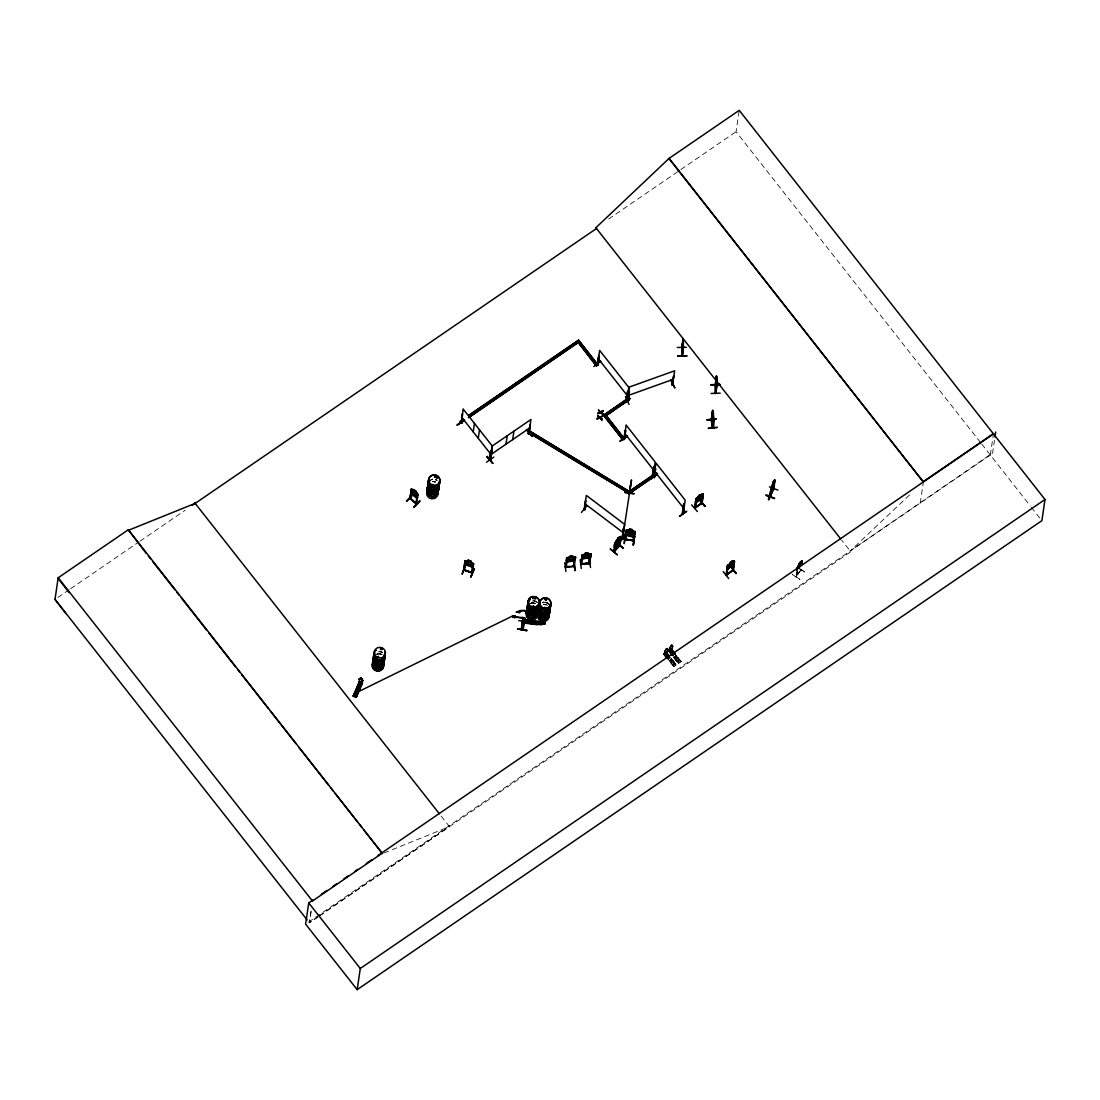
<?xml version="1.0" encoding="UTF-8"?>
<svg xmlns="http://www.w3.org/2000/svg" width="1100" height="1100" viewBox="0 0 1100 1100"><rect width="100%" height="100%" fill="white"/><g stroke="black" fill="none" stroke-linecap="round" stroke-linejoin="round"><path stroke-width="0.75" stroke-dasharray="5 3.75" d="M670.395 660.798L670.546 659.862M675.276 656.645L675.895 657.676M676.06 657.69L676.445 656.81M797.747 569.442L796.84 575.836M310.998 910.979L309.279 922.625L317.776 916.809M311.163 911.584L309.485 922.886L317.969 917.056M980.609 442.585L736.065 131.739L739.227 110.344M671.096 663.107L673.544 661.361M672.1 664.386L674.534 662.709M673.777 666.435L668.635 660.454M675.977 659.697L678.411 658.034M676.473 657.195L675.276 656.7M676.967 661.045L679.415 659.312M678.631 663.176L681.038 661.567M796.785 571.615L796.249 576.936L801.199 569.635M796.304 576.868L797.555 568.384M800.869 569.745L796.043 576.702L800.91 569.429M799.92 579.246L792.275 574.365L799.7 579.576M799.769 568.947L804.884 572.138L798.518 567.985M920.232 503.14L923.354 481.965M990.316 455.139L993.204 435.572M994.51 440.082L992.599 453.007L850.162 550.976L910.951 493.652M671.467 660.839L671.357 659.876M804.884 572.138L798.765 567.751M674.053 666.408L669.02 660.192M671.069 658.776L676.376 664.799L671.44 658.515M676.06 665.019L673.764 666.504L668.841 660.234M673.502 657.126C676.816 663.286 683.196 666.696 675.29 657.841M675.455 655.765L680.446 662.007L681.244 661.457M673.612 666.71L674.424 666.16M678.48 663.382L673.709 656.906L678.494 663.355M679.085 662.915L674.149 656.645M680.419 662.035L675.84 655.504M680.9 661.705L676.101 655.284M681.189 661.513L676.129 655.229M319.385 916.08L449.446 826.609L440.357 815.059M608.63 219.024L679.429 170.541M680.845 169.565L736.065 131.739M57.833 597.465L69.162 589.71M70.579 588.734L138.531 542.19M139.947 541.214L185.268 510.18M308.44 922.185L990.344 454.96M319.192 915.832L850.768 551.732L841.679 540.183M434.197 482.652L435.27 482.652M670.326 660.591L671.357 660.88M384.024 852.981L449.446 826.609M382.223 654.72A5.665 5.294 8.4 0 0 376.599 654.074L377.974 653.648M376.516 654.143L379.486 653.634L382.291 654.775M532.001 602.827L530.53 603.295A5.665 5.294 8.4 0 1 536.223 603.955L531.987 602.924M542.314 602.498L543.771 602.14A5.775 5.404 8.4 0 0 542.327 602.511A5.775 5.404 8.4 0 1 543.757 602.264M432.355 481.36L435.339 481.8A5.692 5.335 8.4 0 0 432.369 481.511A5.706 5.335 8.4 0 1 435.284 481.938M432.341 481.456L433.868 481.442M547.676 605.399A5.665 5.294 8.4 0 0 543.482 604.34L546.425 604.643M543.428 604.395L546.411 604.739M379.473 653.73L380.957 654.087M533.83 600.696L536.621 601.783M533.5 602.924L534.971 603.295M381.274 651.846L382.607 652.548A5.775 5.404 8.4 0 0 379.789 651.626M549.148 604.23L545.27 602.14A5.775 5.404 8.4 0 1 549.134 604.23A5.775 5.404 8.4 0 0 545.256 602.277M981.668 443.933L1030.301 505.959M1031.346 507.306L1039.761 518.004M675.661 655.559L680.707 661.829M673.984 656.796L678.975 663.039M671.261 658.57L676.321 664.84L675.565 665.362L670.587 659.106M431.241 479.93A5.692 5.335 8.4 0 1 432.658 479.559M435.586 479.902A5.692 5.335 8.4 0 1 436.893 480.576M431.228 479.724A5.775 5.404 8.4 0 1 432.671 479.353M435.641 479.696A5.775 5.404 8.4 0 1 436.961 480.384M378.276 651.846A5.692 5.335 8.4 0 1 382.511 652.864M381.26 651.805A5.679 5.321 8.4 0 1 382.566 652.493M376.544 654.431A5.665 5.294 8.4 0 1 382.168 655.064M542.314 602.841A5.679 5.321 8.4 0 1 549.024 604.546M546.714 602.456A5.679 5.321 8.4 0 1 549.079 604.148M543.428 604.684A5.665 5.294 8.4 0 1 546.329 605.055M532.304 601.04A5.679 5.321 8.4 0 1 536.511 602.112M535.274 601.026A5.679 5.321 8.4 0 1 537.639 602.704M533.803 600.834A5.775 5.404 8.4 0 1 536.58 601.906M530.585 603.364A5.665 5.308 8.4 0 1 536.209 604.079M530.558 603.598A5.665 5.294 8.4 0 1 534.889 603.611M669.226 660.632L671.66 658.955L669.226 660.632M670.216 661.898L672.65 660.234L670.216 661.898M672.774 665.156L675.207 663.493L672.774 665.156M674.08 657.291L676.514 655.627L674.08 657.291M675.084 658.57L677.518 656.906L675.084 658.57M677.641 661.829L680.075 660.165L677.641 661.829M432.699 479.229L431.228 479.6A5.692 5.335 8.4 0 1 432.712 479.174L431.228 479.614A5.775 5.404 8.4 0 1 432.685 479.229M436.989 480.26L435.655 479.559A5.775 5.404 8.4 0 1 436.975 480.26M675.895 665.129L670.918 658.886L675.744 665.184"/><path stroke-width="1.5" d="M629.021 493.817L629.502 493.419M360.539 677.999L360.112 678.906A2.035 0.688 22.9 0 0 359.562 679.869L359.507 682.852L361.391 683.581L362.23 680.9A2.035 0.688 22.9 0 0 361.996 679.635L361.955 679.745A2.035 0.688 22.9 0 1 362.189 681.01L362.23 680.9M683.471 342.623L682.921 347.366L682.798 343.337M716.774 379.706L716.361 384.739L716.251 380.71M711.329 419.526L712.607 410.396L713.859 418.756M711.673 419.1C713.969 447.205 714.918 400.744 712.69 426.663M683.251 346.899L683.224 343.736M712.168 415.126L712.195 413.201L713.446 421.561M716.691 384.189L716.444 375.856L715.165 384.931M716.801 384.271L716.774 381.095M667.631 649.894L666.683 653.263L665.06 654.376L664.689 651.764M410.176 497.86L416.776 503.869L416.24 503.002M415.924 503.195L417.34 494.821L417.959 495.344L417.34 494.821M418 494.56L416.57 504.089L410.547 498.712M682.674 344.176L682.756 341.935M716.128 381.549L716.196 379.308M490.091 459.332L490.999 459.195L490.325 459.993M529.1 433.441C527.629 434.871 529.884 431.337 528.22 433.538M528.22 433.62L530.2 424.641L528.413 433.854L530.241 431.434L628.925 491.315L530.241 431.434M701.91 502.906L694.65 507.87L695.998 498.699L702.446 494.051L698.582 495.77M694.732 507.856L695.502 507.072M698.445 496.719L697.194 497.888L695.558 507.801L696.63 498.974L695.97 499.428L694.842 508.186L701.951 502.604M701.181 503.374L703.092 494.491L701.195 503.291M702.075 502.934L701.47 503.635M686.744 355.795L677.6 356.043L686.73 356.07M711.067 393.47L720.197 393.154M726.756 574.118L725.904 574.984L733.274 570.364M727.32 565.826L726.138 575.245L726.577 574.186M732.476 570.446L733.356 569.965M733.246 569.676L732.614 570.556M715.907 380.586L716.128 378.647L716.21 387.145M711.274 419.471L712.456 427.955L713.914 418.591M712.36 426.882L711.439 420.393L712.718 410.493M512.985 616.509C513.342 613.484 512.6 619.602 512.93 616.715M515.102 615.808L514.827 617.994L515.116 615.739M523.298 620.098L523.394 619.382L541.324 621.665C543.221 621.582 542.63 625.268 540.842 624.663L522.926 622.586L541.984 624.47M523.765 623.04L522.981 622.201M524.178 620.207C525.346 622.875 520.341 632.184 523.105 619.506L523.16 620.565M513.081 615.739L354.447 693.632L357.28 694.719M514.993 616.701L524.783 617.98L522.569 617.457L522.473 618.173L522.569 617.457M681.752 347.545L682.371 355.987L683.54 346.679L682 356.015L681.752 347.325M681.67 348.232L683.018 339.845M522.514 617.925L524.714 618.461L514.938 617.127M527.821 621.651L518.746 620.62M628.114 399.96L627.385 400.317L628.196 399.726M671.784 384.739L673.764 375.678L672.004 384.766M526.707 630.712L517.729 628.925L526.707 630.644M521.276 629.53L522.308 621.046M522.28 625.075L522.376 625.859L523.298 625.199M524.123 619.63L523.174 620.469M523.229 629.777L524.274 621.294M530.351 620.606L533.362 620.565L530.351 620.606L530.09 623.054L532.895 623.783L529.994 622.971L530.365 620.524M537.735 624.717L522.885 622.889L523.394 619.382M538.148 621.899L523.036 620.098M522.39 625.776L523.188 619.63L545.215 623.123L542.121 622.861M517.729 628.939L526.79 630.066L517.701 629.118M524.219 619.933L523.091 619.602M627.096 531.891L625.955 532.166L628.966 532.221M629.118 531.176L632.101 531.506M631.95 532.551L632.087 531.602M633.366 537.13L634.439 536.14L633.366 537.13L625.02 535.178M633.971 532.84L627.055 531.946M634.851 533.335L633.916 532.868M617.884 537.982L626.945 539.124M624.896 492.264L633.93 493.611M622.435 537.35L622.256 538.601L623.631 529.279M584.788 509.781L585.626 500.582L585.104 509.603L584.114 509.231L586.396 495.44L624.621 524.329L622.559 538.643C621.926 538.326 622.944 536.841 623.013 529.224M629.131 493.144L629.062 494.23L630.424 484.99M65.959 613.525L55 599.404L58.19 577.775L128.274 529.774L382.47 853.614L363.825 829.923M146.231 553.327L128.274 529.774M312.964 900.048L308.743 902.949L305.607 924.124L357.17 989.656L1041.879 520.671L1045 499.496L739.227 110.344L669.144 158.345L595.788 227.824L596.393 228.58L192.335 505.34M353.43 696.176L359.672 681.862M355.053 692.257L357.885 693.275M355.589 690.965L358.435 691.982M356.207 689.521L359.04 690.539M361.68 682.756L355.465 697.001L356.249 697.207L362.478 683.1L361.721 682.729L356.249 697.139M359.562 679.869L359.521 679.979A2.035 0.688 22.9 0 1 360.071 679.016L360.388 678.013L361.419 678.37M361.955 679.745L361.694 678.384M406.835 501.325L412.83 494.959M410.163 498.135L411.373 488.895L409.832 498.479L416.405 504.006M410.3 498.877L411.29 489.665L411.689 490.408M410.712 498.712L411.895 490.188M415.814 492.305L416.886 493.598L416.598 495.55L413.27 493.652L412.555 489.926L413.724 490.531C414.191 489.129 413.229 490.627 411.373 489.033L412.239 489.252C417.808 492.346 419.526 498.121 415.979 491.26M414.232 489.967L415.58 491.123M420.076 501.16L414.026 507.43M419.705 500.844L413.696 506.962M357.17 989.656L360.291 968.481L308.743 902.949M463.375 420.888L457.256 424.902M463.045 419.237L460.185 421.424L461.244 422.771L464.062 420.846M461.244 423.335L462.344 414.109L461.643 423.28L460.831 422.373M462.082 414.274L461.643 423.28M464.544 420.076L457.229 425.026M473.22 431.888L474.471 423.418M478.239 438.254L479.49 429.784M464.984 565.909L462.206 573.842M465.08 560.656L463.705 570.199L465.053 560.739L466.166 560.67L473.55 563.585L472.244 573.018M465.822 561.674L464.942 561.688L465.822 561.674L464.447 570.501L464.654 569.759M470.676 562.265L470.951 561.138L468.119 560.189L467.94 561.316L466.592 561.179L466.304 563.118L470.236 565.304L471.776 564.946L472.065 563.007L470.8 562.183M468.215 560.257L467.967 561.234M468.655 560.587L470.36 561.151M486.571 462.151L493.831 457.091M486.929 456.72L492.814 463.389L486.901 456.761M472.725 563.97L473.509 564.231L472.725 563.97L471.598 572.399M474.224 568.989L470.924 576.744M464.599 570.24L472.34 572.688L463.829 569.511M473.041 566.349L473.481 563.475M491.494 451.151L490.737 450.697L489.473 458.796M490.985 450.533L489.679 458.934M490.229 460.006L492.25 446.009L463.1 408.953L461.67 423.225L461.23 422.317M490.586 459.332L491.934 450.835L490.71 459.236M505.986 444.207L507.237 435.737M512.669 439.629L513.92 431.159M526.364 429.715L531.946 436.439M528.949 433.111L530.956 419.485L492.044 446.146L490.353 460.02M529.127 433.469L530.393 424.875M523.009 625.941L523.957 619.822M522.857 629.723L523.902 621.239M524.714 618.461L524.81 617.732M597.63 363.646L597.891 364.911L578.559 340.106L468.683 415.374M543.592 623.136L544.582 623.26M545.215 623.123L545.05 624.264L540.925 624.14L533.074 622.627L533.225 621.651L535.673 621.431M564.768 562.815L565.923 571.491M593.835 366.561L600.82 361.144M565.359 566.789L565.551 567.462L566.748 557.989L569.663 557.315M566.651 557.989L566.239 560.78L567.174 561.674M566.225 566.665L566.308 567.064M566.239 567.325L567.462 558.525L566.651 558.607L567.462 558.525M596.379 365.86L578.201 342.43L596.379 365.86L597.891 364.829L598.895 355.561L598.207 364.732L597.465 363.99M597.327 364.251L598.648 355.726M597.644 364.031L599.665 350.405L628.801 387.461L626.849 401.156L626.244 400.386M578.559 340.106L597.795 364.788M597.74 364.072L597.987 364.678M569.759 557.329L569.814 556.174L572.77 555.857L572.523 557.04M574.956 570.556L573.801 561.866L575.451 570.487M565.441 566.775L574.337 566.143L573.43 565.881M574.681 557.769L575.548 557.989L574.681 557.769L573.389 566.555L574.434 566.143M581.419 512.449L587.001 505.794M575.424 556.985L573.994 560.959L567.091 561.715L574.062 560.986M565.538 567.421L574.296 566.459L575.534 556.971L572.632 556.999M574.393 565.84L574.31 566.527M599.761 417.931L601.865 419.856L599.761 417.931L597.121 418.962M597.231 418.275L599.308 417.478L597.107 419.141M599.83 417.23L597.671 415.442L599.803 417.409L602.429 416.212L599.803 417.409M600.6 412.445L602.704 414.384L600.6 412.445L597.974 413.476M598.07 412.803L600.146 412.005L597.946 413.655M598.482 410.135L600.641 411.922L603.268 410.74L600.641 411.922M600.256 417.849L601.961 419.224L600.256 417.849L602.429 416.212M601.095 412.376L602.814 413.737L601.095 412.376L603.268 410.74M587.964 554.056L588.211 552.874L585.241 553.176L585.104 554.317L582.079 554.895L580.786 564.396L589.875 563.145L588.995 563.269M580.979 564.424C579.879 562.925 583.632 553.809 582.134 555.913M624.236 438.845L622.82 439.808L603.543 415.305L627.908 398.379L628.925 399.987L604.601 416.652L628.966 399.726M581.707 563.695L581.611 564.396L582.904 555.541M581.281 568.48L580.154 559.831M585.337 553.204L585.2 554.345L583.66 554.744L583.371 556.696L584.732 557.37L589.105 556.091L589.394 554.152L588.074 554.001M589.298 558.882L590.521 567.518M590.123 554.785C585.296 578.256 592.928 550.481 590.164 555.074M590.466 556.875L590.989 554.07L588.06 553.919M589.71 563.502L590.975 553.974M623.095 403.755L630.424 398.599M626.024 400.757C629.709 376.558 626.285 406.491 626.423 400.469M620.166 441.045L627.509 435.916L620.207 440.935M627.55 391.985L626.546 401.335L626.436 400.194M671.674 384.422C673.791 383.336 671.027 384.491 672.581 384.546L674.644 370.81L629.516 386.966L627.413 400.62L628.402 399.974M627.908 398.379L628.925 399.987M628.911 394.831L628.32 400.359M629.516 391.848C628.196 390.404 629.942 398.076 628.265 400.317L627.605 400.606M622.82 439.808L603.584 415.044M624.209 438.309L624.277 439.478L625.281 430.127L623.824 438.474M629.021 404.456L625.515 396.509M625.776 430.76L624.277 439.409L623.783 438.776M610.349 549.079L617.265 554.661M613.8 551.348L619.685 545.504L620.868 536.442L619.259 546.411L619.836 545.875M614.364 551.141L613.938 552.049L615.106 542.685M614.102 551.952L615.794 542.946L615.01 543.317L620.496 538.409L619.822 538.711M615.56 542.74L614.171 551.224M614.556 551.54L616.014 541.585L619.107 537.116L619.534 539.509L615.725 543.538M617.004 540.54L616.385 544.5L618.819 542.039L617.705 542.245M617.127 540.265L617.224 539.248M617.499 538.986L618.681 537.735M624.855 492.525L633.889 493.845M618.832 538.601L618.214 542.74L615.533 545.655L618.076 543.373L619.451 539.536L618.53 540.251M619.176 537.171L619.025 538.216L620.936 536.511M619.382 546.398L620.881 537.102L619.877 545.902M628.966 491.054L627.99 492.704L529.279 433.043M628.361 491.934L629.393 493.556L653.716 476.891L652.685 475.283L628.361 491.934L629.434 493.295L653.757 476.63L652.685 475.283M622.311 537.515L623.205 528.99M622.724 538.175L622.6 537.543M629.365 494.368L631.496 479.889L623.342 533.418M623.274 548.309L617.567 543.606M623.315 548.281L617.829 543.345M619.864 541.461L625.405 534.614M624.855 539.632L626.244 530.131L635.126 531.493L634.329 536.209M625.763 539.069L625.652 539.839L625.006 538.973M625.652 539.798L627.055 530.998L626.244 530.874L627.055 530.998M629.337 530.365L629.42 529.169L632.376 529.623L632.211 530.764L633.545 531.259L632.967 535.164L628.595 535.398L627.248 534.352L627.825 530.393L629.351 530.269M629.984 529.471L631.757 529.746M630.864 533.967L632.651 535.452L630.369 533.981M632.225 530.668L632.376 529.623M633.957 540.402L632.954 540.939L634.26 532.098L635.071 532.221L634.26 532.098M633.339 544.926L634.59 536.47L633.325 544.926M625.034 539.041L633.779 540.994L635.126 531.493M657.456 474.21L650.196 479.256C648.395 474.567 667.315 468.999 649.756 478.665M650.155 479.16L657.484 474.031M654.17 467.349L653.936 466.551L652.836 475.502M652.41 475.324L653.675 466.73M652.616 474.953L653.936 466.551M655.009 468.421L654.266 477.592L655.009 468.421L655.765 468.861L654.308 477.207M656.796 473.33L649.536 478.362M670.945 380.27L674.864 388.08L670.986 380.091M677.352 347.49L686.455 347.311M673.53 377.314L672.567 384.092M683.169 339.089L682.935 349.607M682.124 348.288L683.1 338.484M682.11 347.627L683.004 339.075M682.866 345.964L683.155 344.025M682.344 355.231L683.54 346.679M679.484 516.271L686.757 511.239L679.511 516.477M682.866 513.934L682.413 513.315C684.723 488.345 684.489 520.107 682.399 512.93M683.911 504.666L683.21 513.837L685.176 500.143L656.026 463.086L653.702 476.822M666.724 657.91C660.688 650.471 665.61 654.101 668.181 658.845M664.854 652.699C665.596 653.62 664.964 651.777 665.94 653.098M664.854 653.428L665.308 652.396L665.651 653.4M665.115 655.036L667.164 653.634M666.201 652.066L669.144 656.232M667.178 649.33L667.288 648.56L667.576 649.316M671.591 654.582L668.827 650.265L672.224 654.101M670.257 649.069L670.78 649.839L669.625 649.976L670.464 648.849L670.326 649.839M669.721 650.1L669.721 649.357L670.766 649.756M670.148 647.556L670.67 646.099M669.969 651.709L672.21 650.237L671.261 648.601M697.4 511.569L691.625 504.845M671.949 645.15L672.114 646.099L671.798 645.205M719.909 384.67L710.793 384.862L719.936 384.56M716.018 418.756L706.956 419.884L715.99 418.866M695.97 498.822L695.558 501.627M698.39 497.062L698.101 499.015L700.329 497.475L700.618 495.536L696.809 497.805M698.596 495.674L698.362 496.732M715.633 385.44L716.444 376.434M716.787 377.204L715.577 385.591M699.256 499.565L705.169 506.206L699.325 499.373M716.32 383.336L716.609 381.384M715.564 384.505C714.725 412.005 719.056 365.145 715.454 393.291L715.247 384.505M711.645 419.499L712.14 416.116M715.742 392.507L716.994 384.038M711.796 420.324L712.607 410.396M712.442 417.12L713.295 411.771L712.8 419.719M702.666 496.746L703.092 493.831L702.102 503.14M703.285 494.725L702.006 503.319L695.021 508.118M704.77 506.481L699.352 499.482M717.173 427.322L708.098 428.395L717.131 427.487M723.223 571.615L728.695 578.559M733.205 569.979L734.374 560.876L728.09 564.85L726.77 568.59L727.567 569.071L734.016 563.75M726.303 575.19L727.898 566.005L726.811 574.846M726.825 574.764L727.898 566.005M730.235 562.623L731.679 561.646M732.105 561.192L731.94 562.237L733.095 561.77L732.806 563.709L728.173 566.885L729.713 563.764M732.009 562.32L732.188 561.11L729.63 563.791L732.242 561.179M733.301 570.405L734.374 561.564L732.49 570.364M734.566 561.798L732.765 570.707M736.134 573.485L730.593 566.445L736.106 573.375M769.423 486.846L777.934 490.146M770.192 496.348L773.85 488.62L773.465 489.61L774.675 479.614L773.52 489.555M773.781 484.248L771.361 490.394L771.499 487.341M774.482 480.095C772.062 483.862 763.043 516.134 773.149 489.321M770.674 496.526L772.626 484.385M770.894 495.976L772.09 487.396M772.571 484.743L772.282 486.681L773.575 482.309M773.671 481.841C774.51 478.005 771.664 487.589 772.929 483.092M773.822 480.796L771.746 487.987M773.795 488.936L774.991 480.342M774.606 498.231L766.136 494.835M796.826 570.419C796.331 567.064 804.485 554.977 801.625 564.658M798.916 565.221L798.628 567.16L800.14 564.987M799.122 563.832L797.816 568.329L798.641 566.885M799.026 565.62L800.883 563.393M798.999 564.96L799.37 563.612M799.782 566.981L800.429 563.035M800.635 561.646L800.58 565.812M801.034 565.18L802.12 561.261L801.886 564.822M801.254 565.469L801.611 561.069M669.144 158.345L923.354 481.965L669.075 158.744M994.977 436.851L995.692 431.998M597.671 415.442L599.28 417.656M598.51 409.97L600.119 412.184M601.865 419.856L601.989 419.045M602.704 414.384L602.827 413.559M625.061 535.164L624.223 543.702L625.543 535.081M626.697 534.119C645.92 538.202 618.53 531.314 626.752 534.188M627.33 530.021L626.23 530.227M633.023 540.196L632.954 540.939M634.7 534.38L633.572 535.232L634.618 534.27M633.243 545.077L634.59 536.47M489.473 458.92L490.366 459.346M623.837 438.57L624.525 439.23L626.038 424.985L655.188 462.027L653.235 475.723L652.671 474.65M653.18 475.612L652.685 475.035M654.569 477.414L654.06 476.41M682.426 513.411L682.743 512.765L683.169 513.727M669.515 648.285L669.928 651.049L671.55 649.935L672.678 646.277M377.658 656.7L378.455 656.384L378.111 657.154M378.345 656.618L378.565 657.044M380.559 649.261L380.696 648.436L382.168 648.615M432.795 484.33L432.19 484.701M436.329 476.314L435.683 477.194L435.366 476.08M435.201 476.589L435.889 477.469L436.562 476.506M773.85 484.303L774.359 482.433M357.72 690.209L356.922 691.212M534.05 597.231L534.38 598.345M534.352 598.386L535.15 597.987M532.868 606.526L533.638 605.949L532.95 606.609M533.074 606.265L533.555 605.866M545.174 598.991L545.655 599.857L546.356 599.143M544.541 607.502L544.885 607.255M771.567 487.451L771.898 486.118M672.623 384.478L671.88 384.711M462.206 574.021L465.107 565.785M472.106 567.119L465.479 564.822M463.911 569.827L472.051 573.004M468.119 560.189L470.951 561.138M473.138 566.376L472.051 567.064M471.529 572.138L471.433 572.839M470.841 576.909L474.224 569.002M470.965 576.923L473.866 568.865M801.089 565.249L801.776 563.475M664.73 651.709L665.197 650.788M669.598 648.381L670.491 647.212M672.76 646.374L672.045 646.002M765.93 495.413L774.455 498.603M773.919 480.837L772.75 483.395M359.714 681.574L353.21 696.149L359.494 681.477M353.732 696.355L359.989 682.069L354.172 696.506M354.104 696.493L360.016 682.124L359.274 681.876M362.065 678.975L361.46 678.26M355.891 697.166L362.106 682.495M356.207 697.235L362.326 682.577M616.99 540.237C611.394 546.288 614.584 553.08 620.001 541.145M614.625 545.545L620.524 539.303M800.951 563.819L798.504 567.999M489.431 459.099L490.256 459.498M653.744 476.506L654.252 477.51M665.39 653.07L665.734 653.317M665.431 652.671L669.666 657.814M797.5 568.398L796.95 569.649L801.666 562.691M797.885 566.431L797.239 567.614M670.189 649.082L669.625 649.976M701.8 498.245C704.715 493.845 697.29 504.598 695.489 501.531M434.913 476.341L435.38 475.888M381.824 649.138L381.741 648.368M377.699 656.59L377.864 657.14M382.14 649.192L380.724 649.371M382.071 649.426L382.112 648.601M546.439 599.816L546.315 598.991M492.745 463.416L487.314 456.321M614.666 544.706L615.354 543.551M665.789 649.674L666.82 648.739M664.812 651.489L666.325 648.931M800.25 563.489L798.655 565.826L800.332 563.53M580.91 563.75L588.816 563.049M588.899 563.296L589.737 562.856M799.315 563.956L800.291 562.567M802.381 561.426L801.68 561.908M615.697 543.606L616.591 542.176M610.376 548.941L617.265 554.826M584.884 509.465L584.43 508.681L585.035 509.506M620.18 541.723L625.776 535.054M800.869 563.86L800.181 564.575M616.674 542.561L618.489 540.595M616.151 542.905L618.544 540.554M589.435 557.975L590.576 556.861M620.373 536.8L615.711 541.585M621.115 537.295L620.345 537.68M613.759 551.664L619.74 545.201M614.006 551.98L619.974 545.394M727.251 565.868L728.173 564.933M671.536 654.61L668.951 650.581M669.048 650.526L668.607 650.829M406.491 501.009L412.541 494.725M415.993 491.356L413.751 489.459M417.601 497.475L416.707 497.832M665.335 652.506L665.775 653.001M356.936 691.158L357.734 690.154M533.844 597.561L534.971 597.369M534.944 598.304L533.473 597.933M545.077 598.812L546.054 598.909M545.256 599.569L546.178 599.527M545.009 608.053L544.239 607.86M544.087 614.57L543.304 614.474M529.169 433.166L528.303 433.565M623.301 548.391L617.54 543.524M464.571 570.185L463.719 569.924L472.175 572.756M671.055 645.865L671.866 645.301M664.524 653.634L668.498 658.625M461.835 421.382L457.27 425.109M491.232 451.33L491.934 450.835M492.126 451.082L490.737 450.697M649.894 478.871L657.181 473.839M696.163 499.661L696.63 498.974M468.641 415.635L578.518 340.381M464.104 420.585L461.285 422.51L460.226 421.163M468.325 417.684L579.618 341.468L469.7 416.982M596.42 365.585L597.85 364.471M490.793 454.616L529.705 427.955M603.543 415.305L626.505 399.575M622.861 439.546L624.277 438.57L606.059 415.415L623.219 437.553M629.681 491.274L652.658 475.544M695.75 499.716L702.955 494.808M733.122 565.29L727.499 569.14L726.77 568.59M733.343 570.089L726.275 575.149M736.024 573.581L730.936 566.349M669.804 649.481L670.546 648.973M666.985 657.731L663.905 653.964L666.339 652.3L665.692 652.809L668.979 656.342M664.991 654.28L666.614 653.166M669.859 650.952L671.55 649.935M923.409 481.566L993.506 433.565M321.393 894.273L327.016 890.423M332.654 886.572L336.861 883.671M343.901 878.859L348.123 875.971M355.149 871.159L357.967 869.234M366.396 863.445L372.02 859.595M377.644 855.745L993.438 433.95M382.553 852.995L312.469 900.996L58.19 577.775M360.291 968.481L1045 499.496M666.531 648.78L666.93 648.546M627.481 534.751L630.231 533.954M435.531 476.066L435.339 476.85M431.145 491.274L431.846 491.439M381.123 648.299L381.672 648.161M546.246 599.899L545.243 599.885M582.092 554.991L590.989 554.07M700.824 495.179L701.814 494.711L700.205 498.314L696.905 499.826M128.191 530.393L195.167 503.388M628.265 395.45L673.393 379.28M569.745 557.246L568.219 557.741L567.93 559.694L569.291 560.368L573.664 559.089L573.952 557.136L572.523 556.944M580.924 563.998L588.857 563.337M589.009 562.842L589.023 563.585M589.696 563.214L581.034 564.107M435.518 476.176L436.37 476.465M381.301 649.481L381.851 648.739M665.981 652.616L669.817 657.663M702.35 494.038L703.161 493.9M733.617 561.096L734.429 560.959M726.192 574.929L733.178 569.717M712.786 410.919L712.992 411.799M713.584 414.562L713.199 411.771M713.433 415.607L713.268 419.237L712.8 411.895L713.048 412.954M714.01 419.361L713.598 418.619M627.523 532.4L629.062 532.263M633.779 540.334L625.075 539.44M633.724 540.719L625.075 539.399M522.748 620.95L521.702 629.42M683.127 340.918L683.045 339.996M683.375 342.691L683.183 339.006M683.375 345.551L683.072 339.006M686.73 355.987L677.627 355.891M716.829 380.05L716.444 375.966M719.895 384.326L710.793 384.711M360.181 682.234L359.411 681.89L361.721 682.729M353.183 696.121L356.249 697.207M617.87 538.065L626.904 539.385M629.502 529.32L632.266 529.732M361.529 682.743L362.271 682.976M355.658 697.029L356.414 697.373M575.548 557.067L567.737 557.411M359.549 682.743L361.433 683.471M631.826 532.661L633.256 533.225L628.898 533.39L627.536 532.331M529.293 432.822L628.031 492.442M800.539 562.581L800.69 561.536L799.15 563.929M585.145 503.91L623.37 532.799M618.681 539.041L616.743 541.145M654.101 476.41L654.17 477.18M652.836 475.777L652.451 475.021M380.848 649.591L380.545 648.808M627.399 435.985L620.221 441.141M581.763 557.686L582.601 558.594M581.666 557.796L582.615 558.676M653.826 476.685L654.514 477.304M526.735 429.44L532.276 436.356M840.62 538.835L595.884 227.755L596.489 228.511M598.414 358.875L627.55 395.931M624.786 433.455L653.936 470.498M654.775 471.57L683.925 508.612M671.069 648.725L675.304 653.95M671.165 649.014L675.001 654.156L671.894 650.485M671.715 650.54L674.795 654.308M671.509 650.746L674.52 654.486M669.364 650.306L672.375 654.046M668.827 650.265L673.049 655.504M668.773 650.636L672.884 655.614M663.96 653.592L668.14 658.873M461.849 417.422L490.999 454.479M194.576 502.631L439.299 813.711M148.349 556.023L150.48 558.731M152.597 561.426L174.886 589.765M177.018 592.46L179.135 595.155M181.266 597.85L206.731 630.231M208.863 632.926L235.386 666.669M237.518 669.364L239.635 672.059M241.766 674.754L268.29 708.482M270.421 711.191L295.9 743.572M299.076 747.615L328.804 785.4M330.921 788.095L333.039 790.79M335.17 793.485L357.459 821.824M359.576 824.519L361.707 827.214M55 599.404L307.161 919.93M58.107 578.394L69.066 592.529M465.52 564.891L464.668 563.461L465.451 564.905M713.006 413.297L713.364 415.896M712.718 415.236L713.075 417.849M715.99 418.976L706.956 419.884M716.485 377.355L716.581 378.414M716.678 384.038L716.705 384.808M683.224 346.679L683.251 347.449M439.175 484.096A5.692 5.335 8.4 0 1 432.987 490.146A5.692 5.335 8.4 0 1 428.244 482.845M428.959 481.635A5.692 5.335 8.4 0 1 429.976 480.645M439.271 483.959A5.775 5.404 8.4 0 1 432.987 490.078A5.775 5.404 8.4 0 1 428.189 482.68A5.775 5.404 8.4 0 0 433.015 489.967A5.775 5.404 8.4 0 0 439.299 483.835M428.904 481.456A5.775 5.404 8.4 0 1 429.949 480.453M438.46 484.715A5.692 5.335 8.4 0 1 432.685 492.112A5.692 5.335 8.4 0 1 428.67 483.601A5.706 5.335 8.4 0 0 432.671 492.209A5.706 5.335 8.4 0 0 438.46 484.797M439.615 481.621A5.775 5.404 8.4 0 1 432.589 487.616A5.692 5.335 8.4 0 1 429.303 479.297M429.261 479.119A5.775 5.404 8.4 0 0 432.589 487.616A5.692 5.335 8.4 0 0 439.519 481.759M434.514 477.001A5.775 5.404 8.4 0 1 437.305 478.046M439.23 483.711A5.692 5.335 8.4 0 1 433.043 489.748A5.692 5.335 8.4 0 1 428.312 482.46M429.014 481.25A5.692 5.335 8.4 0 1 430.031 480.246M428.931 481.332A5.775 5.404 8.4 0 1 429.962 480.329M439.574 481.374A5.692 5.335 8.4 0 1 432.658 487.286A5.692 5.335 8.4 0 1 429.357 478.913M434.541 476.822A5.692 5.335 8.4 0 1 437.291 477.854M438.199 490.765A5.692 5.335 8.4 0 1 431.998 496.815A5.692 5.335 8.4 0 1 427.268 489.514M438.295 490.614A5.775 5.404 8.4 0 1 432.011 496.746A5.775 5.404 8.4 0 1 427.212 489.349M427.928 488.125A5.775 5.404 8.4 0 1 428.959 487.107M437.484 491.384A5.692 5.335 8.4 0 1 431.709 498.768A5.692 5.335 8.4 0 1 427.68 490.27M438.212 486.915A5.775 5.404 8.4 0 1 432.355 494.409A5.775 5.404 8.4 0 1 428.271 485.788M438.254 490.366A5.692 5.335 8.4 0 1 432.053 496.416A5.692 5.335 8.4 0 1 427.322 489.115A5.775 5.404 8.4 0 0 432.025 496.623A5.775 5.404 8.4 0 0 438.309 490.504M438.543 488.428A5.692 5.335 8.4 0 1 431.612 494.34A5.692 5.335 8.4 0 1 428.312 485.966M438.171 486.695A5.692 5.335 8.4 0 1 432.396 494.079A5.692 5.335 8.4 0 1 428.368 485.567M384.368 655.05A5.692 5.335 8.4 0 1 378.592 662.434A5.692 5.335 8.4 0 1 374.578 653.923M384.478 654.761A5.775 5.404 8.4 0 1 378.634 662.255A5.775 5.404 8.4 0 1 374.55 653.62M384.436 658.57A5.665 5.294 8.4 0 1 377.547 664.441A5.665 5.294 8.4 0 1 374.275 656.123M384.491 658.212A5.665 5.294 8.4 0 1 377.603 664.098A5.665 5.294 8.4 0 1 374.33 655.765M384.808 652.548A5.775 5.404 8.4 0 1 378.95 660.027A5.775 5.404 8.4 0 1 374.88 651.406M384.422 654.665A5.679 5.321 8.4 0 1 378.661 662.035A5.679 5.321 8.4 0 1 374.646 653.538M384.711 652.712A5.679 5.321 8.4 0 1 379.692 660.124A5.679 5.321 8.4 0 1 374.22 652.809M384.821 652.424A5.775 5.404 8.4 0 1 382.374 659.312A5.775 5.404 8.4 0 1 374.797 657.498A5.775 5.404 8.4 0 1 375.925 650.279M384.78 652.314A5.692 5.335 8.4 0 1 379.748 659.739A5.692 5.335 8.4 0 1 374.275 652.41M374.976 651.2A5.692 5.335 8.4 0 1 375.994 650.196M383.391 661.705A5.692 5.335 8.4 0 1 377.616 669.102A5.692 5.335 8.4 0 1 373.587 660.591M373.56 660.289A5.775 5.404 8.4 0 0 377.644 668.91A5.775 5.404 8.4 0 0 383.501 661.43A5.679 5.321 8.4 0 1 377.671 668.69A5.679 5.321 8.4 0 1 373.656 660.206M383.501 665.019A5.665 5.308 8.4 0 1 376.599 670.904A5.665 5.308 8.4 0 1 373.312 662.558M383.501 664.881A5.665 5.294 8.4 0 1 376.626 670.766A5.665 5.294 8.4 0 1 373.354 662.434M373.175 659.299A5.775 5.404 8.4 0 0 377.974 666.696A5.679 5.321 8.4 0 0 384.147 660.715M373.244 659.464A5.679 5.321 8.4 0 0 377.96 666.751A5.775 5.404 8.4 0 0 384.257 660.564A5.775 5.404 8.4 0 1 377.987 666.572A5.775 5.404 8.4 0 1 373.189 659.175M384.216 660.316A5.692 5.335 8.4 0 1 378.015 666.366A5.692 5.335 8.4 0 1 373.285 659.065M549.78 605.743A5.679 5.321 8.4 0 1 545.408 613.058A5.679 5.321 8.4 0 1 538.945 607.062M549.491 607.585A5.665 5.294 8.4 0 1 544.404 614.9A5.665 5.294 8.4 0 1 539.055 607.558M550.646 604.601A5.775 5.404 8.4 0 1 545.036 610.706A5.775 5.404 8.4 0 1 539.22 604.574A5.775 5.404 8.4 0 1 530.695 608.534A5.775 5.404 8.4 0 1 529.911 599.555A5.775 5.404 8.4 0 0 530.709 608.41A5.775 5.404 8.4 0 0 539.234 604.45M549.835 605.357A5.679 5.321 8.4 0 1 545.462 612.659A5.679 5.321 8.4 0 1 539 606.664M550.536 604.752A5.679 5.321 8.4 0 1 545.009 610.761A5.679 5.321 8.4 0 1 539.289 604.725M550.591 604.368A5.679 5.321 8.4 0 1 545.077 610.362A5.679 5.321 8.4 0 1 539.344 604.326M549.202 613.759A5.679 5.321 8.4 0 1 543.689 619.768A5.679 5.321 8.4 0 1 537.955 613.717M539.041 611.174A5.679 5.321 8.4 0 1 540.059 610.197M549.312 613.607A5.775 5.404 8.4 0 1 543.702 619.712A5.775 5.404 8.4 0 1 537.886 613.58A5.775 5.404 8.4 0 1 530.049 617.856A5.679 5.321 8.4 0 1 527.587 609.73M538.986 610.995A5.775 5.404 8.4 0 1 540.031 609.991M548.501 614.24A5.665 5.294 8.4 0 1 544.156 621.527A5.665 5.294 8.4 0 1 537.707 615.546M549.436 607.929A5.665 5.294 8.4 0 1 544.349 615.244A5.665 5.294 8.4 0 1 539 607.901M549.244 609.909A5.775 5.404 8.4 0 1 543.304 617.32A5.775 5.404 8.4 0 1 539.33 608.658M538.01 613.332A5.679 5.321 8.4 0 0 543.744 619.369A5.679 5.321 8.4 0 0 549.257 613.36A5.775 5.404 8.4 0 1 543.73 619.589A5.775 5.404 8.4 0 1 537.9 613.456A5.775 5.404 8.4 0 1 530.062 617.732A5.775 5.404 8.4 0 1 527.546 609.428A5.775 5.404 8.4 0 0 530.049 617.856A5.679 5.321 8.4 0 0 537.776 613.704M549.546 611.421A5.679 5.321 8.4 0 1 542.561 617.237A5.679 5.321 8.4 0 1 539.385 608.836M539 610.871A5.775 5.404 8.4 0 1 540.045 609.881M549.615 611.023A5.679 5.321 8.4 0 1 542.616 616.852A5.679 5.321 8.4 0 1 539.44 608.451M538.766 607.035A5.679 5.321 8.4 0 1 527.519 607.007M527.491 605.619A5.679 5.321 8.4 0 1 528.577 603.075M528.523 602.882A5.775 5.404 8.4 0 0 531.025 611.188A5.775 5.404 8.4 0 0 538.876 606.911A5.775 5.404 8.4 0 0 545.435 613.002A5.775 5.404 8.4 0 0 549.89 605.577A5.775 5.404 8.4 0 1 545.462 612.879A5.775 5.404 8.4 0 1 538.89 606.788A5.679 5.321 8.4 0 1 531.107 610.857A5.679 5.321 8.4 0 1 528.632 602.676M538.436 607.612A5.665 5.308 8.4 0 1 531.465 613.415A5.665 5.308 8.4 0 1 528.289 605.041M538.45 607.475A5.665 5.294 8.4 0 1 531.493 613.277A5.665 5.294 8.4 0 1 528.316 604.918M532.648 598.482A5.775 5.404 8.4 0 1 534.16 598.496M539.11 604.697A5.679 5.321 8.4 0 1 531.382 608.905A5.679 5.321 8.4 0 1 528.921 600.737M535.631 598.744A5.775 5.404 8.4 0 0 532.661 598.373A5.679 5.321 8.4 0 1 535.618 598.689M539.165 604.312A5.679 5.321 8.4 0 1 532.152 608.74A5.679 5.321 8.4 0 1 528.261 601.549M528.976 600.339A5.679 5.321 8.4 0 1 530.007 599.362M537.487 615.519A5.665 5.294 8.4 0 1 529.801 619.712A5.665 5.294 8.4 0 1 527.34 611.572M538.395 607.819A5.665 5.294 8.4 0 1 532.166 613.759A5.665 5.294 8.4 0 1 527.546 606.457M537.804 608.465A5.775 5.404 8.4 0 1 532.606 615.931A5.679 5.321 8.4 0 1 527.216 608.602M527.148 608.438A5.775 5.404 8.4 0 0 532.606 615.931A5.679 5.321 8.4 0 0 537.694 608.63M537.845 613.305A5.679 5.321 8.4 0 1 530.118 617.513A5.679 5.321 8.4 0 1 527.643 609.345M537.749 608.231A5.679 5.321 8.4 0 1 532.648 615.587A5.679 5.321 8.4 0 1 527.271 608.204M541.241 622.449L538.34 622.902C548.075 625.364 526.515 622.71 537.02 622.751L534.201 621.541L541.241 622.449M354.035 694.595L356.854 695.764L354.035 694.595M358.875 682.935L361.652 684.393L358.875 682.935M413.683 490.875L413.394 492.814L415.484 494.601L415.772 492.649L413.683 490.875M468.009 561.646L467.72 563.599L470.36 564.479L470.649 562.526L468.009 561.646M535.59 621.954L535.452 622.916L540.994 623.618L541.145 622.641L535.59 621.954M569.704 557.59L569.415 559.529L572.179 559.24L572.467 557.301L569.704 557.59M570.377 556.325L572.151 556.132L570.377 556.325M585.131 554.592L584.842 556.545L587.62 556.256L587.909 554.304L585.131 554.592M585.805 553.327L587.592 553.135L585.805 553.327M617.169 540.994L618.337 539.729L617.169 540.994M629.31 530.612L628.719 534.559L631.496 534.957L632.074 531.039L629.31 530.612M629.681 531.465L631.414 532.07L629.681 531.465M698.967 495.578L700.398 494.587L698.967 495.578M729.657 564.121L729.369 566.06L731.61 564.534L731.899 562.581L729.657 564.121M410.96 491.686L411.565 493.46C423.555 502.356 412.129 496.567 410.96 491.686M522.486 625.006L523.201 625.185L522.5 624.91M519.777 612.562L516.106 612.095L517.371 612.26A7.673 2.695 7 0 1 525.374 610.541A7.673 2.695 7 0 1 532.592 614.171L533.844 614.336L529.952 613.841L531.204 614.006A6.408 2.255 7 0 0 525.181 610.967A6.408 2.255 7 0 0 518.499 612.398L519.777 612.562M589.49 557.906L582.519 558.635L589.49 557.906M631.785 533.005L629.007 532.62L631.785 532.977M429.839 483.436A5.692 5.335 8.4 0 0 439.574 482.144A5.692 5.335 8.4 0 0 433.359 474.87A5.692 5.335 8.4 0 0 429.839 483.436M429.825 483.643A5.679 5.321 8.4 0 0 439.533 482.35A5.679 5.321 8.4 0 0 433.331 475.076A5.679 5.321 8.4 0 0 429.825 483.643M375.457 655.916A5.665 5.294 8.4 0 0 385.124 654.624A5.665 5.294 8.4 0 0 378.95 647.391A5.665 5.294 8.4 0 0 375.457 655.916M540.829 606.306A5.665 5.308 8.4 0 0 550.536 605.138A5.665 5.308 8.4 0 0 544.445 597.809A5.665 5.308 8.4 0 0 540.829 606.306M540.815 606.499A5.665 5.294 8.4 0 0 550.495 605.33A5.665 5.294 8.4 0 0 544.418 598.015A5.665 5.294 8.4 0 0 540.815 606.499M529.361 605.055A5.665 5.294 8.4 0 0 539.055 603.886A5.665 5.294 8.4 0 0 532.964 596.571A5.665 5.308 8.4 0 0 529.361 605.069A5.665 5.308 8.4 0 0 539.055 603.886A5.665 5.308 8.4 0 0 532.964 596.571A5.665 5.294 8.4 0 0 529.361 605.055"/></g></svg>
